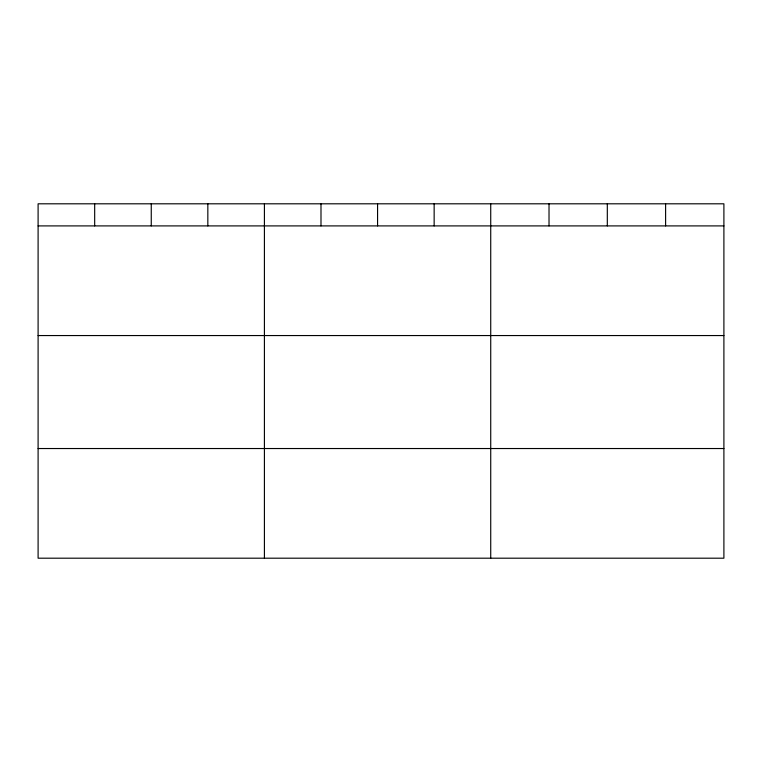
<?xml version="1.0" encoding="UTF-8"?>
<svg xmlns="http://www.w3.org/2000/svg" width="762" height="762" viewBox="0 0 762 762"><rect width="100%" height="100%" fill="white"/><g stroke="black" fill="none" stroke-linecap="round" stroke-linejoin="round"><path stroke-width="1.14" d="M723.9 225.904L723.9 558.194L38.1 558.194L38.1 203.806L723.9 203.806L723.9 225.904L38.1 225.904M38.1 335.556L723.9 335.556M38.1 448.532L723.9 448.532M665.607 203.806L665.607 225.904M607.314 203.806L607.314 225.904M549.021 203.806L549.021 225.904M490.728 203.806L490.728 558.194M434.149 203.806L434.149 225.904M377.571 203.806L377.571 225.904M320.993 203.806L320.993 225.904M264.414 203.806L264.414 558.194M207.835 203.806L207.835 225.904M151.257 203.806L151.257 225.904M94.678 203.806L94.678 225.904"/></g></svg>
